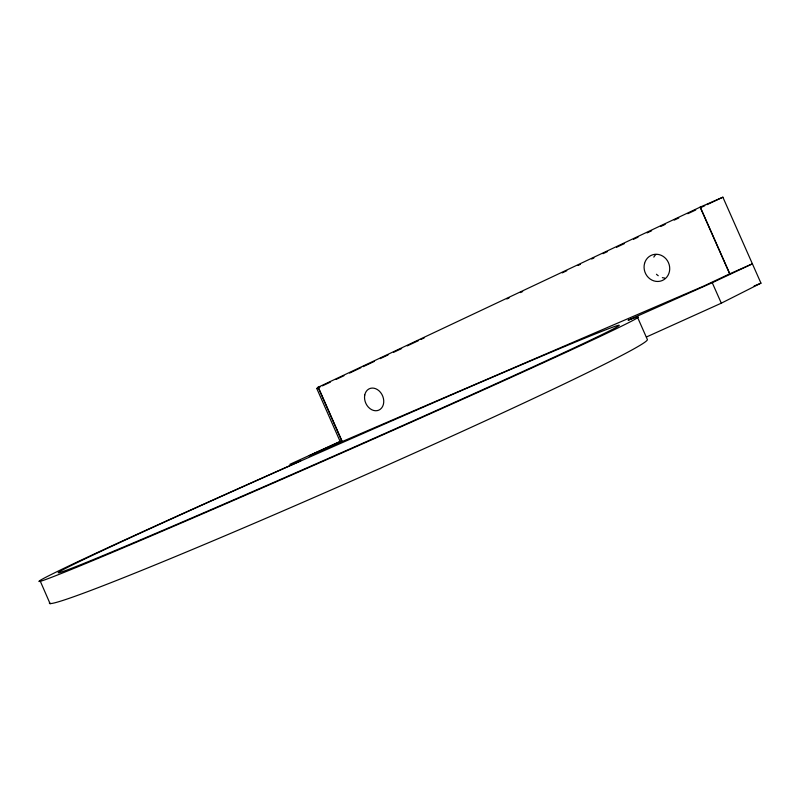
<?xml version="1.0" encoding="UTF-8"?>
<svg xmlns="http://www.w3.org/2000/svg" width="801" height="801" viewBox="0 0 801 801"><rect width="100%" height="100%" fill="white"/><g stroke="black" fill="none" stroke-linecap="round" stroke-linejoin="round"><path stroke-width="1.2" d="M318.097 387.273L341.767 440.93L340.125 441.421L316.785 388.515L318.097 387.273L700.274 207.079L729.821 273.802L703.288 286.267L309.226 455.769L341.937 440.85L318.277 387.193M646.427 336.991L721.311 303.178L760.95 283.154L722.882 197.196L700.124 207.139L729.671 273.862L752.389 263.819L712.249 282.713L628.124 320.23A326.878 4.736 -23.8 0 1 401.021 426.773A326.878 4.736 -23.8 0 1 43.715 580.224A326.878 4.736 -23.8 0 1 300.575 460.905L289.802 464.36L340.125 441.421M316.785 388.515L320.18 386.913M322.443 385.852L330.362 382.117M336.019 379.454L343.939 375.729M349.596 373.066L360.901 367.729M363.163 366.668L374.478 361.341M380.135 358.668L388.054 354.943M393.712 352.28L401.631 348.545M407.278 345.882L418.593 340.555M420.855 339.484L424.25 337.892M506.823 298.983L509.086 297.922M520.4 292.585L522.663 291.524M562.252 272.871L566.778 270.738M578.092 265.411L580.355 264.35M591.659 259.013L593.921 257.952M602.973 253.687L607.498 251.554M616.55 247.289L624.47 243.564M633.521 239.299L638.037 237.166M647.088 232.901L651.613 230.768M660.665 226.503L665.19 224.38M674.242 220.115L678.767 217.982M687.809 213.717L695.729 209.982M701.386 207.319L704.78 205.727M707.043 204.655L722.882 197.196M754.111 286.017L760.95 283.154M712.249 282.713L721.311 303.178M637.576 317.396L647.358 339.524A326.908 10.083 -23.8 0 1 339.784 486.187A326.908 10.083 -23.8 0 1 49.662 602.532M40.05 580.655L50.143 603.804M664.57 278.007A13.617 12.606 68.3 0 1 662.357 277.627M658.252 275.734A13.617 12.606 68.3 0 1 656.46 274.262M653.826 257.111A13.617 12.606 68.3 0 1 655.869 254.458M476.004 384.29L448.67 396.115A306.322 4.426 -23.8 0 0 58.343 572.815A306.322 4.426 -23.8 0 0 453.586 402.793A306.322 4.426 -23.8 0 0 526.477 362.643L476.004 384.29M364.745 395.093A11.695 9.171 66.7 0 0 377.071 410.653A11.695 9.171 66.7 0 0 380.605 392.49A11.695 9.171 66.7 0 0 364.745 395.093M644.565 263.379A13.757 12.676 68.2 0 0 659.994 281.241A13.757 12.676 68.2 0 0 666.132 258.983A13.757 12.676 68.2 0 0 644.565 263.379"/></g></svg>
